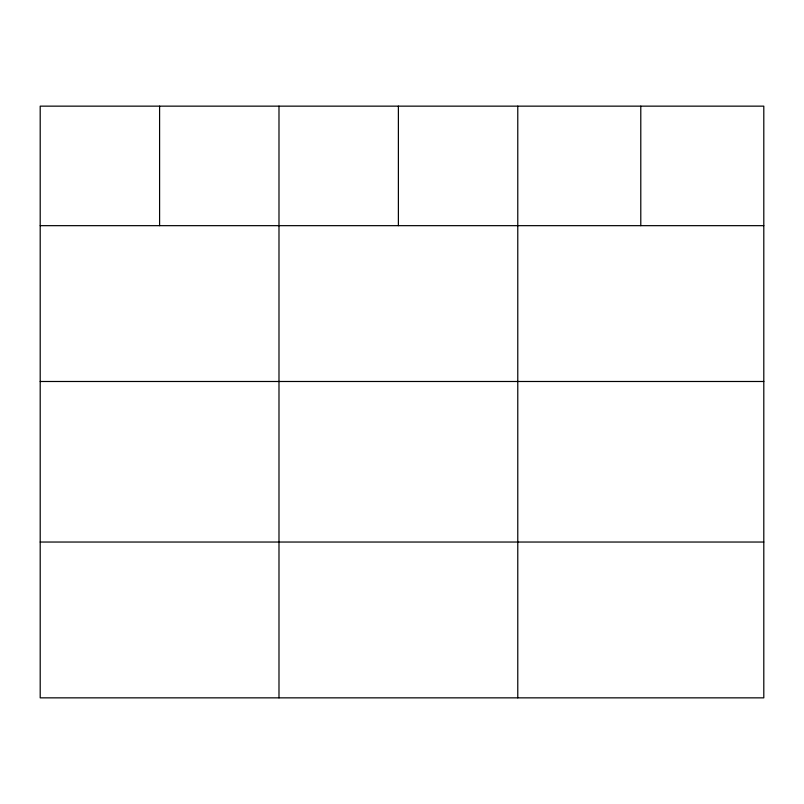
<?xml version="1.0" encoding="UTF-8"?>
<svg xmlns="http://www.w3.org/2000/svg" width="804" height="804" viewBox="0 0 804 804"><rect width="100%" height="100%" fill="white"/><g stroke="black" fill="none" stroke-linecap="round" stroke-linejoin="round"><path stroke-width="1.21" d="M763.8 381.488L763.8 106.148L40.2 106.148L40.2 697.852L763.8 697.852L763.8 381.488L40.2 381.488M40.2 225.663L763.8 225.663M40.2 542.037L763.8 542.037M640.788 106.148L640.788 225.663M517.776 106.148L517.776 697.852M398.382 106.148L398.382 225.663M278.988 106.148L278.988 697.852M159.594 106.148L159.594 225.663"/></g></svg>
